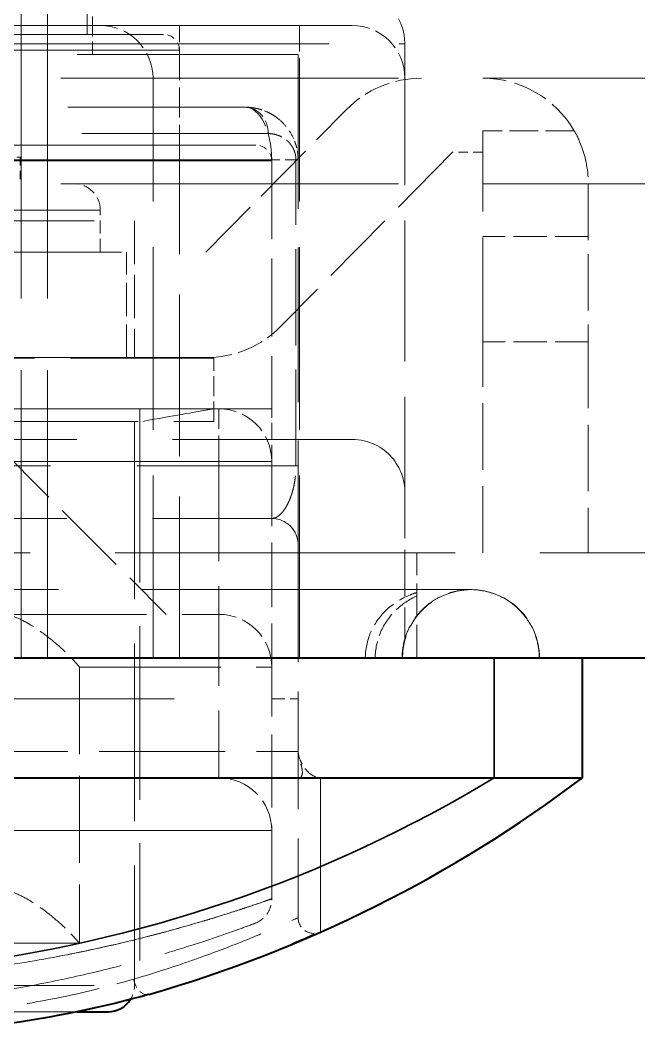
# Model space of a CAD drawing. Header units: millimetres. Extents: x 0 to 2523, y 0 to 1782.
# Drawn here: x 874.51 to 886.23, y 1365.95 to 1385.13 of the extents above; entities that cross this region are included whole.
import ezdxf

# ---------------------------------------------------------------- set-up
doc = ezdxf.new("R2010")
doc.units = ezdxf.units.MM
doc.header["$LTSCALE"] = 3
doc.linetypes.add('DASHED', pattern=[0.2067, 0.1654, -0.0413])
for name, color, linetype, lineweight in [('가려진 것(ISO)', 2, 'DASHED', 18), ('가려진 좁은 것(ISO)', 2, 'DASHED', 18), ('가시적인 것(ISO)', 3, 'Continuous', 40), ('가시적인 좁은 것(ISO)', 3, 'Continuous', 35)]:
    doc.layers.add(name, color=color, linetype=linetype, lineweight=lineweight)

msp = doc.modelspace()

# ---------------------------------------------------------------- linework, layer by layer
at = {"layer": '가려진 것(ISO)', "ltscale": 1.745872}
msp.add_line((875.7766, 1387.6139), (875.7766, 1384.8639), dxfattribs=at)
at = {"layer": '가려진 것(ISO)', "ltscale": 11.006289}
msp.add_line((875.0266, 1373.033), (875.0266, 1386.683), dxfattribs=at)
at = {"layer": '가려진 것(ISO)', "ltscale": 0.761779}
for p, q in [((875.8766, 1385.683), (875.8766, 1384.483)), ((878.1766, 1377.5254), (878.1766, 1378.7254))]:
    msp.add_line(p, q, dxfattribs=at)
at = {"layer": '가려진 것(ISO)', "ltscale": 13.645111}
msp.add_line((880.7999, 1385.033), (859.2533, 1385.033), dxfattribs=at)
at = {"layer": '가려진 것(ISO)', "ltscale": 12.159042}
msp.add_line((877.2266, 1384.8639), (862.8266, 1384.8639), dxfattribs=at)
at = {"layer": '가려진 것(ISO)', "ltscale": 5.39654}
msp.add_line((881.7999, 1384.683), (881.7999, 1376.183), dxfattribs=at)
at = {"layer": '가려진 것(ISO)', "ltscale": 12.349028}
msp.add_line((860.2766, 1384.483), (879.7766, 1384.483), dxfattribs=at)
at = {"layer": '가려진 것(ISO)', "ltscale": 1.142718}
msp.add_line((877.5266, 1384.5639), (877.5266, 1382.7639), dxfattribs=at)
at = {"layer": '가려진 것(ISO)', "ltscale": 5.904459}
msp.add_line((879.7766, 1384.483), (879.7766, 1375.183), dxfattribs=at)
at = {"layer": '가려진 것(ISO)', "ltscale": 12.901145}
for p, q in [((835.2766, 1384.033), (1091.2766, 1384.033)), ((835.2766, 1382.033), (1091.2766, 1382.033)), ((862.0266, 1380.733), (878.0266, 1380.733)), ((878.0266, 1378.733), (862.0266, 1378.733))]:
    msp.add_line(p, q, dxfattribs=at)
at = {"layer": '가려진 것(ISO)', "ltscale": 6.983788}
msp.add_line((877.0266, 1373.033), (877.0266, 1384.033), dxfattribs=at)
at = {"layer": '가려진 것(ISO)', "ltscale": 11.397629}
msp.add_line((861.2766, 1383.483), (878.7766, 1383.483), dxfattribs=at)
at = {"layer": '가려진 것(ISO)', "ltscale": 0.001875}
msp.add_line((878.7766, 1383.483), (878.7789, 1383.483), dxfattribs=at)
at = {"layer": '가려진 것(ISO)', "ltscale": 2.408897}
msp.add_line((878.0266, 1380.733), (880.689, 1383.4364), dxfattribs=at)
at = {"layer": '가려진 것(ISO)', "ltscale": 3.989087}
msp.add_line((883.2766, 1379.033), (883.2766, 1383.033), dxfattribs=at)
at = {"layer": '가려진 것(ISO)', "ltscale": 1.099577}
msp.add_line((885.0086, 1383.033), (883.2766, 1383.033), dxfattribs=at)
at = {"layer": '가려진 것(ISO)', "ltscale": 15.114366}
msp.add_line((878.9766, 1382.7639), (861.0766, 1382.7639), dxfattribs=at)
at = {"layer": '가려진 것(ISO)', "ltscale": 0.166116}
msp.add_line((874.5103, 1382.533), (874.4433, 1382.533), dxfattribs=at)
at = {"layer": '가려진 것(ISO)', "ltscale": 0.317349}
msp.add_line((874.5103, 1382.533), (874.5103, 1382.033), dxfattribs=at)
at = {"layer": '가려진 것(ISO)', "ltscale": 2.940551}
msp.add_line((882.7015, 1382.6297), (879.4515, 1379.3297), dxfattribs=at)
at = {"layer": '가려진 것(ISO)', "ltscale": 0.364987}
msp.add_line((883.2766, 1382.6297), (882.7015, 1382.6297), dxfattribs=at)
at = {"layer": '가려진 것(ISO)', "ltscale": 2.983925}
msp.add_line((879.2766, 1382.4639), (879.2766, 1377.7639), dxfattribs=at)
at = {"layer": '가려진 것(ISO)', "ltscale": 2.153635}
msp.add_line((885.2766, 1382.033), (885.2766, 1379.033), dxfattribs=at)
at = {"layer": '가려진 것(ISO)', "ltscale": 0.507819}
msp.add_line((876.0266, 1380.733), (876.0266, 1381.533), dxfattribs=at)
at = {"layer": '가려진 것(ISO)', "ltscale": 11.230227}
msp.add_line((863.3766, 1381.3254), (876.6766, 1381.3254), dxfattribs=at)
at = {"layer": '가려진 것(ISO)', "ltscale": 1.650637}
msp.add_line((876.6766, 1381.3254), (876.6766, 1378.7254), dxfattribs=at)
at = {"layer": '가려진 것(ISO)', "ltscale": 1.269698}
for p, q in [((885.2766, 1381.033), (883.2766, 1381.033)), ((876.5266, 1378.733), (876.5266, 1380.733)), ((882.0266, 1373.033), (882.0266, 1375.033))]:
    msp.add_line(p, q, dxfattribs=at)
at = {"layer": '가려진 것(ISO)', "ltscale": 2.539495}
for p, q in [((883.2766, 1375.033), (883.2766, 1379.033)), ((885.2766, 1379.033), (885.2766, 1375.033))]:
    msp.add_line(p, q, dxfattribs=at)
at = {"layer": '가려진 것(ISO)', "ltscale": 5.473363}
for p, q in [((878.1766, 1378.7254), (874.0266, 1378.7254)), ((874.0266, 1377.5254), (878.1766, 1377.5254))]:
    msp.add_line(p, q, dxfattribs=at)
at = {"layer": '가려진 것(ISO)', "ltscale": 11.715744}
msp.add_line((879.2766, 1377.7639), (860.7766, 1377.7639), dxfattribs=at)
at = {"layer": '가려진 것(ISO)', "ltscale": 6.645207}
msp.add_line((876.7766, 1377.7639), (876.7766, 1367.2972), dxfattribs=at)
at = {"layer": '가려진 것(ISO)', "ltscale": 6.793318}
msp.add_line((876.6766, 1377.5254), (876.6766, 1366.8254), dxfattribs=at)
at = {"layer": '가려진 것(ISO)', "ltscale": 14.627704}
msp.add_line((859.2533, 1377.183), (880.7999, 1377.183), dxfattribs=at)
at = {"layer": '가려진 것(ISO)', "ltscale": 2.918018}
msp.add_line((874.0266, 1377.1139), (877.2766, 1373.8639), dxfattribs=at)
at = {"layer": '가려진 것(ISO)', "ltscale": 2.476006}
msp.add_line((879.2766, 1376.7639), (879.2766, 1372.8639), dxfattribs=at)
at = {"layer": '가려진 것(ISO)', "ltscale": 1.765907}
msp.add_line((881.7999, 1376.183), (881.7999, 1373.4015), dxfattribs=at)
at = {"layer": '가려진 것(ISO)', "ltscale": 13.093872}
msp.add_line((860.7766, 1375.683), (879.2766, 1375.683), dxfattribs=at)
at = {"layer": '가려진 것(ISO)', "ltscale": 4.48956}
msp.add_line((879.7766, 1375.183), (879.7766, 1368.1116), dxfattribs=at)
at = {"layer": '가려진 것(ISO)', "ltscale": 12.986021}
msp.add_line((1116.2766, 1375.033), (810.2766, 1375.033), dxfattribs=at)
at = {"layer": '가려진 것(ISO)', "ltscale": 12.600935}
msp.add_line((883.0466, 1374.333), (857.0066, 1374.333), dxfattribs=at)
at = {"layer": '가려진 것(ISO)', "ltscale": 0.295767}
msp.add_line((883.0549, 1374.333), (883.0466, 1374.333), dxfattribs=at)
at = {"layer": '가려진 것(ISO)', "ltscale": 5.452487}
msp.add_line((874.1959, 1373.8639), (878.2766, 1373.8639), dxfattribs=at)
at = {"layer": '가려진 것(ISO)', "ltscale": 2.78993}
msp.add_line((879.2766, 1368.4695), (879.2766, 1372.8639), dxfattribs=at)
at = {"layer": '가려진 것(ISO)', "ltscale": 11.188352}
msp.add_line((864.4689, 1366.3254), (875.5832, 1366.3254), dxfattribs=at)
at = {"layer": '가려진 것(ISO)', "ltscale": 0.997197}
for centre in [(880.7999, 1384.683), (876.0266, 1384.033), (880.7999, 1384.033), (878.2766, 1376.7639), (878.2766, 1372.8639)]:
    msp.add_arc(centre, 1, 0, 90, dxfattribs=at)
at = {"layer": '가려진 것(ISO)', "ltscale": 0.299089}
for centre in [(877.2266, 1384.5639), (878.9766, 1382.4639)]:
    msp.add_arc(centre, 0.3, 0, 90, dxfattribs=at)
at = {"layer": '가려진 것(ISO)', "ltscale": 1.006889}
msp.add_arc((882.114, 1382.033), 2, 90.00004, 135.43736, dxfattribs=at)
at = {"layer": '가려진 것(ISO)', "ltscale": 1.329628}
msp.add_arc((883.2766, 1382.033), 2, 30, 89.99996, dxfattribs=at)
at = {"layer": '가려진 것(ISO)', "ltscale": 0.498548}
msp.add_arc((875.5266, 1381.533), 0.5, 0, 90, dxfattribs=at)
at = {"layer": '가려진 것(ISO)', "ltscale": 1.00689}
msp.add_arc((878.0266, 1380.733), 2, 270, 315.43736, dxfattribs=at)
at = {"layer": '가려진 것(ISO)', "ltscale": 1.296386}
for start, end in [(90, 180), (0, 90)]:
    msp.add_arc((883.0549, 1373.033), 1.3, start, end, dxfattribs=at)
at = {"layer": '가려진 것(ISO)', "ltscale": 1.21262}
msp.add_arc((878.2766, 1369.7639), 1, 0, 90, dxfattribs=at)
at = {"layer": '가려진 것(ISO)', "ltscale": 0.378595}
msp.add_arc((880.0766, 1368.1116), 0.3, 180, 293.91653, dxfattribs=at)
at = {"layer": '가려진 것(ISO)', "ltscale": 0.176454}
msp.add_arc((876.1766, 1366.8254), 0.5, 328.13407, 0, dxfattribs=at)
at = {"layer": '가려진 것(ISO)', "ltscale": 0.163274}
msp.add_ellipse((880.0923, 1370.7639), major_axis=(0.3158, 0), ratio=0.00001, start_param=3.1416056, end_param=3.5468886, dxfattribs=at)
at = {"layer": '가려진 것(ISO)', "ltscale": 0.606404}
msp.add_open_spline([(879.4356, 1383.2352), (879.4233, 1383.2459), (879.4106, 1383.2565), (879.3975, 1383.2669), (879.3688, 1383.2896), (879.3381, 1383.3114), (879.305, 1383.332), (879.2719, 1383.3526), (879.2364, 1383.372), (879.1983, 1383.3898), (879.1602, 1383.4075), (879.1194, 1383.4235), (879.0758, 1383.4372), (879.0321, 1383.4509), (878.9856, 1383.4623), (878.9357, 1383.4703), (878.8859, 1383.4783), (878.8327, 1383.483), (878.7766, 1383.483)], degree=3, knots=[0.63610826, 0.63610826, 0.63610826, 0.63610826, 0.66666667, 0.66666667, 0.66666667, 0.73333333, 0.73333333, 0.73333333, 0.8, 0.8, 0.8, 0.86666667, 0.86666667, 0.86666667, 0.93333333, 0.93333333, 0.93333333, 1, 1, 1, 1], dxfattribs=at)
at = {"layer": '가려진 것(ISO)', "ltscale": 0.416744}
msp.add_open_spline([(878.8409, 1383.481), (878.9842, 1383.4717), (879.1245, 1383.4317), (879.2694, 1383.3534), (879.2866, 1383.3434), (879.3035, 1383.333)], degree=3, knots=[0, 0, 0, 0, 0.057559558, 0.057559558, 0.065405946, 0.065405946, 0.065405946, 0.065405946], dxfattribs=at)
at = {"layer": '가려진 것(ISO)', "ltscale": 0.332304}
msp.add_open_spline([(879.4356, 1383.2352), (879.4861, 1383.1909), (879.5335, 1383.1405), (879.6212, 1383.0236), (879.6614, 1382.956), (879.6937, 1382.8816)], degree=3, knots=[0, 0, 0, 0, 0.025535917, 0.025535917, 0.052246038, 0.052246038, 0.052246038, 0.052246038], dxfattribs=at)
at = {"layer": '가려진 것(ISO)', "ltscale": 1.844594}
msp.add_open_spline([(885.0086, 1383.033), (885.0335, 1382.9955), (885.0708, 1382.9392), (885.2092, 1382.5797), (885.2763, 1382.3296), (885.2766, 1382.033)], degree=3, knots=[-0.61266995, -0.61266995, -0.61266995, -0.61266995, -0.46636399, -0.46636399, -0.33262756, -0.33262756, -0.33262756, -0.33262756], dxfattribs=at)
at = {"layer": '가려진 것(ISO)', "ltscale": 0.2691}
msp.add_open_spline([(879.7766, 1382.483), (879.7766, 1382.5119), (879.7753, 1382.5403), (879.773, 1382.5679), (879.7706, 1382.5954), (879.7672, 1382.6222), (879.7628, 1382.6487), (879.7583, 1382.6751), (879.7528, 1382.7013), (879.7463, 1382.727), (879.7399, 1382.7528), (879.7324, 1382.7781), (879.7238, 1382.8036), (879.7151, 1382.8292), (879.7052, 1382.855), (879.6938, 1382.8813), (879.6938, 1382.8814), (879.6937, 1382.8815), (879.6937, 1382.8816)], degree=3, knots=[0, 0, 0, 0, 0.06666667, 0.06666667, 0.06666667, 0.13333333, 0.13333333, 0.13333333, 0.2, 0.2, 0.2, 0.26666667, 0.26666667, 0.26666667, 0.33333333, 0.33333333, 0.33333333, 0.33358734, 0.33358734, 0.33358734, 0.33358734], dxfattribs=at)
at = {"layer": '가려진 것(ISO)', "ltscale": 0.11017}
msp.add_open_spline([(879.7617, 1382.6547), (879.7714, 1382.5989), (879.7766, 1382.5408), (879.7766, 1382.483)], degree=3, dxfattribs=at)
at = {"layer": '가려진 것(ISO)', "ltscale": 3.177325}
msp.add_open_spline([(881.7999, 1376.183), (881.7999, 1376.4045), (881.7219, 1376.6484), (881.3813, 1377.0366), (881.1191, 1377.183), (880.7999, 1377.183)], degree=3, knots=[-1.43309057, -1.43309057, -1.43309057, -1.43309057, -1.19562768, -1.19562768, -0.95816479, -0.95816479, -0.95816479, -0.95816479], dxfattribs=at)
at = {"layer": '가려진 것(ISO)', "ltscale": 2.020038}
msp.add_open_spline([(879.2766, 1375.683), (879.4349, 1375.683), (879.5667, 1375.6103), (879.7376, 1375.4159), (879.7766, 1375.2937), (879.7766, 1375.183)], degree=3, knots=[0.59163886, 0.59163886, 0.59163886, 0.59163886, 0.74189874, 0.74189874, 0.89215861, 0.89215861, 0.89215861, 0.89215861], dxfattribs=at)
at = {"layer": '가려진 것(ISO)', "ltscale": 1.296841}
msp.add_open_spline([(881.7466, 1373.033), (881.7466, 1373.1697), (881.7683, 1373.306), (881.8105, 1373.4355), (881.8526, 1373.565), (881.9153, 1373.6877), (881.995, 1373.7974), (882.0747, 1373.907), (882.1713, 1374.0038), (882.281, 1374.0837), (882.3906, 1374.1636), (882.5133, 1374.2265), (882.643, 1374.2688), (882.7728, 1374.3112), (882.9095, 1374.333), (883.0466, 1374.333)], degree=3, knots=[0, 0, 0, 0, 0.2, 0.2, 0.2, 0.4, 0.4, 0.4, 0.6, 0.6, 0.6, 0.8, 0.8, 0.8, 1, 1, 1, 1], dxfattribs=at)
at = {"layer": '가려진 것(ISO)', "ltscale": 1.296803}
msp.add_open_spline([(883.0466, 1374.333), (883.1837, 1374.333), (883.3204, 1374.3112), (883.4501, 1374.2688), (883.5798, 1374.2265), (883.7025, 1374.1636), (883.8122, 1374.0837), (883.9218, 1374.0038), (884.0184, 1373.907), (884.0981, 1373.7974), (884.1778, 1373.6877), (884.2405, 1373.5651), (884.2827, 1373.4356), (884.3249, 1373.3061), (884.3466, 1373.1697), (884.3466, 1373.033)], degree=3, knots=[0, 0, 0, 0, 0.2, 0.2, 0.2, 0.4, 0.4, 0.4, 0.6, 0.6, 0.6, 0.8, 0.8, 0.8, 1, 1, 1, 1], dxfattribs=at)
at = {"layer": '가려진 것(ISO)', "ltscale": 1.243258}
for points in [[(874.1959, 1373.8639), (874.2006, 1373.8639), (874.2053, 1373.8638), (874.265, 1373.8612), (874.3295, 1373.8455), (874.4845, 1373.7878), (874.5751, 1373.7425), (874.7895, 1373.6169), (874.9139, 1373.5304), (875.1422, 1373.3521), (875.2481, 1373.2604), (875.4489, 1373.0691), (875.5442, 1372.9686), (875.6301, 1372.8669), (875.6314, 1372.8654), (875.6326, 1372.8639)], [(874.1959, 1368.6254), (874.2006, 1368.6254), (874.2053, 1368.6252), (874.265, 1368.6227), (874.3295, 1368.607), (874.4845, 1368.5492), (874.5751, 1368.5039), (874.7895, 1368.3784), (874.9139, 1368.2918), (875.1422, 1368.1136), (875.2481, 1368.0219), (875.4489, 1367.8306), (875.5442, 1367.73), (875.6301, 1367.6283), (875.6314, 1367.6268), (875.6326, 1367.6254)]]:
    msp.add_open_spline(points, degree=3, knots=[0.20963423, 0.20963423, 0.20963423, 0.20963423, 0.21275224, 0.21275224, 0.24791191, 0.24791191, 0.28933525, 0.28933525, 0.34455235, 0.34455235, 0.39579616, 0.39579616, 0.44931352, 0.44931352, 0.45010441, 0.45010441, 0.45010441, 0.45010441], dxfattribs=at)
at = {"layer": '가려진 것(ISO)', "ltscale": 0.58425}
msp.add_open_spline([(879.8022, 1370.7639), (879.819, 1370.7639), (879.8396, 1370.7789), (879.8629, 1370.8518), (879.8559, 1370.9068), (879.8361, 1371.0001), (879.8209, 1371.0518), (879.8006, 1371.1303), (879.794, 1371.1573), (879.7836, 1371.2105), (879.7795, 1371.237), (879.7776, 1371.2639)], degree=3, knots=[0.000001, 0.000001, 0.000001, 0.000001, 0.02448974, 0.02448974, 0.0544278, 0.0544278, 0.08463518, 0.08463518, 0.09880659, 0.09880659, 0.11135374, 0.11135374, 0.11135374, 0.11135374], dxfattribs=at)
at = {"layer": '가려진 것(ISO)', "ltscale": 0.513669}
msp.add_open_spline([(879.7776, 1371.2639), (879.7812, 1371.2127), (879.7937, 1371.1584), (879.8253, 1371.0771), (879.8377, 1371.0507), (879.873, 1370.9869), (879.8979, 1370.951), (879.9658, 1370.8712), (880.0127, 1370.8311), (880.1092, 1370.7773), (880.1557, 1370.7639), (880.1982, 1370.7639)], degree=3, knots=[0.000001834, 0.000001834, 0.000001834, 0.000001834, 0.015415401, 0.015415401, 0.02328266, 0.02328266, 0.035523841, 0.035523841, 0.053895909, 0.053895909, 0.071218311, 0.071218311, 0.071218311, 0.071218311], dxfattribs=at)
at = {"layer": '가려진 것(ISO)', "ltscale": 0.383739}
msp.add_open_spline([(878.9533, 1368.0019), (879.0163, 1368.0257), (879.0732, 1368.0616), (879.1216, 1368.1078), (879.17, 1368.1539), (879.2096, 1368.2107), (879.2361, 1368.2727), (879.2627, 1368.3347), (879.2765, 1368.4019), (879.2765, 1368.4695)], degree=3, knots=[0.00000003, 0.00000003, 0.00000003, 0.00000003, 0.33333333, 0.33333333, 0.33333333, 0.66666667, 0.66666667, 0.66666667, 1, 1, 1, 1], dxfattribs=at)
at = {"layer": '가려진 것(ISO)', "ltscale": 6.925572}
msp.add_open_spline([(873.0495, 1366.5666), (873.4802, 1366.6181), (873.8957, 1366.6789), (874.2956, 1366.7469), (874.6956, 1366.8149), (875.0799, 1366.8901), (875.4427, 1366.9691), (875.8055, 1367.048), (876.1469, 1367.1306), (876.4627, 1367.2131), (876.7784, 1367.2955), (877.0686, 1367.3778), (877.3299, 1367.456), (877.5913, 1367.5342), (877.8238, 1367.6083), (878.0261, 1367.6752), (878.2283, 1367.7421), (878.4002, 1367.8018), (878.538, 1367.8506), (878.6758, 1367.8995), (878.7795, 1367.9375), (878.8479, 1367.9627), (878.9164, 1367.988), (878.9495, 1368.0005), (878.9533, 1368.0019)], degree=3, knots=[0, 0, 0, 0, 0.125, 0.125, 0.125, 0.25, 0.25, 0.25, 0.375, 0.375, 0.375, 0.5, 0.5, 0.5, 0.625, 0.625, 0.625, 0.75, 0.75, 0.75, 0.875, 0.875, 0.875, 1, 1, 1, 1], dxfattribs=at)
at = {"layer": '가려진 것(ISO)', "ltscale": 0.01334}
msp.add_open_spline([(880.1802, 1367.83), (880.1832, 1367.8312), (880.1862, 1367.8323), (880.1908, 1367.8342), (880.1923, 1367.8348), (880.1946, 1367.8358), (880.1954, 1367.8361), (880.1964, 1367.8365), (880.1966, 1367.8366), (880.197, 1367.8368), (880.1971, 1367.8369), (880.1975, 1367.837), (880.1977, 1367.8371), (880.198, 1367.8373), (880.1981, 1367.8373), (880.1982, 1367.8373)], degree=3, knots=[0, 0, 0, 0, 0.0009744951, 0.0009744951, 0.0014672886, 0.0014672886, 0.0017285839, 0.0017285839, 0.0018084557, 0.0018084557, 0.0018762776, 0.0018762776, 0.0019903639, 0.0019903639, 0.0021149523, 0.0021149523, 0.0021149523, 0.0021149523], dxfattribs=at)
at = {"layer": '가려진 것(ISO)', "ltscale": 1.095966}
msp.add_open_spline([(878.1634, 1367.0391), (877.8231, 1366.9224), (877.4444, 1366.8009), (877.0345, 1366.6816)], degree=3, dxfattribs=at)
at = {"layer": '가려진 좁은 것(ISO)', "ltscale": 11.006289}
msp.add_line((874.5266, 1373.033), (874.5266, 1386.683), dxfattribs=at)
at = {"layer": '가려진 좁은 것(ISO)', "ltscale": 0.641886}
msp.add_line((877.5266, 1385.033), (877.5266, 1384.5639), dxfattribs=at)
at = {"layer": '가려진 좁은 것(ISO)', "ltscale": 0.997197}
for p, q in [((879.7999, 1385.033), (879.7999, 1384.033)), ((878.2766, 1376.7639), (878.2766, 1377.7639))]:
    msp.add_line(p, q, dxfattribs=at)
at = {"layer": '가려진 좁은 것(ISO)', "ltscale": 6.557129}
msp.add_line((865.0266, 1384.683), (875.0266, 1384.683), dxfattribs=at)
at = {"layer": '가려진 좁은 것(ISO)', "ltscale": 10.747838}
msp.add_line((875.0266, 1384.683), (881.7999, 1384.683), dxfattribs=at)
at = {"layer": '가려진 좁은 것(ISO)', "ltscale": 12.665669}
msp.add_line((877.5266, 1384.5639), (862.5266, 1384.5639), dxfattribs=at)
at = {"layer": '가려진 좁은 것(ISO)', "ltscale": 6.983788}
msp.add_line((879.7999, 1373.033), (879.7999, 1384.033), dxfattribs=at)
at = {"layer": '가려진 좁은 것(ISO)', "ltscale": 11.963363}
msp.add_line((860.8423, 1382.983), (879.2109, 1382.983), dxfattribs=at)
at = {"layer": '가려진 좁은 것(ISO)', "ltscale": 6.178022}
msp.add_line((877.5266, 1373.033), (877.5266, 1382.7639), dxfattribs=at)
at = {"layer": '가려진 좁은 것(ISO)', "ltscale": 14.916949}
for p, q in [((879.2766, 1382.483), (860.7766, 1382.483)), ((860.7766, 1372.2639), (879.2766, 1372.2639))]:
    msp.add_line(p, q, dxfattribs=at)
at = {"layer": '가려진 좁은 것(ISO)', "ltscale": 11.715744}
for p, q in [((879.2766, 1382.4639), (860.7766, 1382.4639)), ((879.2766, 1376.7639), (860.7766, 1376.7639)), ((879.2766, 1369.7639), (860.7766, 1369.7639))]:
    msp.add_line(p, q, dxfattribs=at)
at = {"layer": '가려진 좁은 것(ISO)', "ltscale": 0.012046}
msp.add_line((879.2766, 1382.4639), (879.2766, 1382.483), dxfattribs=at)
at = {"layer": '가려진 좁은 것(ISO)', "ltscale": 3.682313}
msp.add_line((879.7357, 1376.683), (879.7357, 1382.483), dxfattribs=at)
at = {"layer": '가려진 좁은 것(ISO)', "ltscale": 15.198803}
msp.add_line((876.0266, 1381.533), (864.0266, 1381.533), dxfattribs=at)
at = {"layer": '가려진 좁은 것(ISO)', "ltscale": 1.269698}
msp.add_line((885.2766, 1379.033), (883.2766, 1379.033), dxfattribs=at)
at = {"layer": '가려진 좁은 것(ISO)', "ltscale": 0.634799}
msp.add_line((879.2766, 1376.7639), (879.2766, 1377.7639), dxfattribs=at)
at = {"layer": '가려진 좁은 것(ISO)', "ltscale": 3.809293}
msp.add_line((878.2766, 1376.7639), (878.2766, 1370.7639), dxfattribs=at)
at = {"layer": '가려진 좁은 것(ISO)', "ltscale": 13.227976}
msp.add_line((860.3174, 1376.683), (879.7357, 1376.683), dxfattribs=at)
at = {"layer": '가려진 좁은 것(ISO)', "ltscale": 0.129137}
msp.add_line((879.7766, 1376.683), (879.7357, 1376.683), dxfattribs=at)
at = {"layer": '가려진 좁은 것(ISO)', "ltscale": 5.401114}
msp.add_line((875.6326, 1372.8639), (879.2766, 1372.8639), dxfattribs=at)
at = {"layer": '가려진 좁은 것(ISO)', "ltscale": 3.325855}
msp.add_line((875.6326, 1372.8639), (875.6326, 1367.6254), dxfattribs=at)
at = {"layer": '가려진 좁은 것(ISO)', "ltscale": 0.498548}
msp.add_line((879.2766, 1372.2639), (879.7766, 1372.2639), dxfattribs=at)
at = {"layer": '가려진 좁은 것(ISO)', "ltscale": 7.355735}
msp.add_line((880.1982, 1367.8373), (880.1982, 1370.7639), dxfattribs=at)
at = {"layer": '가려진 좁은 것(ISO)', "ltscale": 7.647462}
msp.add_line((864.4205, 1367.6254), (875.6326, 1367.6254), dxfattribs=at)
at = {"layer": '가려진 좁은 것(ISO)', "ltscale": 11.230227}
msp.add_line((863.3766, 1366.8254), (876.6766, 1366.8254), dxfattribs=at)
at = {"layer": '가려진 좁은 것(ISO)', "ltscale": 0.498548}
for centre, major_axis, ratio, start_param, end_param in [((878.7766, 1382.983), (0, 0.5), 0.8686325, 4.712389, 6.2831853), ((879.2766, 1382.483), (0.5, 0), 0.0000128, 0, 1.5707962)]:
    msp.add_ellipse(centre, major_axis=major_axis, ratio=ratio, start_param=start_param, end_param=end_param, dxfattribs=at)
at = {"layer": '가려진 좁은 것(ISO)', "ltscale": 1.056869}
msp.add_ellipse((878.7765, 1382.4829), major_axis=(0, 1.0001), ratio=0.5000004, start_param=4.712513, end_param=6.2831912, dxfattribs=at)
at = {"layer": '가려진 좁은 것(ISO)', "ltscale": 0.129137}
msp.add_ellipse((879.2766, 1382.483), major_axis=(0.5, 0), ratio=0.00001, start_param=6.2831535, end_param=6.6902671, dxfattribs=at)
at = {"layer": '가려진 좁은 것(ISO)', "ltscale": 0.335054}
msp.add_ellipse((876.865, 1366.9449), major_axis=(0.0828, -0.2884), ratio=0.6658707, start_param=4.5235686, end_param=6.2831853, dxfattribs=at)
at = {"layer": '가려진 좁은 것(ISO)', "ltscale": 0.865119}
msp.add_open_spline([(879.7357, 1382.483), (879.7357, 1382.4975), (879.735, 1382.5117), (879.7338, 1382.5255), (879.7326, 1382.5392), (879.7308, 1382.5526), (879.7285, 1382.5659), (879.7261, 1382.5791), (879.7232, 1382.5922), (879.7198, 1382.605), (879.7164, 1382.6179), (879.7125, 1382.6306), (879.708, 1382.6433), (879.7035, 1382.6561), (879.6983, 1382.669), (879.6923, 1382.6822), (879.6863, 1382.6953), (879.6795, 1382.7087), (879.6718, 1382.7222), (879.6641, 1382.7356), (879.6555, 1382.7492), (879.646, 1382.7626), (879.6366, 1382.776), (879.6262, 1382.7892), (879.615, 1382.8021), (879.6038, 1382.8149), (879.5917, 1382.8275), (879.5787, 1382.8397), (879.5657, 1382.8518), (879.5518, 1382.8636), (879.5367, 1382.875), (879.5217, 1382.8863), (879.5056, 1382.8972), (879.4882, 1382.9075), (879.4708, 1382.9178), (879.4522, 1382.9275), (879.4322, 1382.9364), (879.4122, 1382.9453), (879.3908, 1382.9533), (879.3679, 1382.9601), (879.345, 1382.967), (879.3206, 1382.9726), (879.2944, 1382.9767), (879.2683, 1382.9807), (879.2405, 1382.983), (879.2109, 1382.983)], degree=3, knots=[0, 0, 0, 0, 0.0666667, 0.0666667, 0.0666667, 0.1333333, 0.1333333, 0.1333333, 0.2, 0.2, 0.2, 0.2666667, 0.2666667, 0.2666667, 0.3333333, 0.3333333, 0.3333333, 0.4, 0.4, 0.4, 0.4666667, 0.4666667, 0.4666667, 0.5333333, 0.5333333, 0.5333333, 0.6, 0.6, 0.6, 0.6666667, 0.6666667, 0.6666667, 0.7333333, 0.7333333, 0.7333333, 0.8, 0.8, 0.8, 0.8666667, 0.8666667, 0.8666667, 0.9333333, 0.9333333, 0.9333333, 1, 1, 1, 1], dxfattribs=at)
at = {"layer": '가려진 좁은 것(ISO)', "ltscale": 2.994815}
msp.add_open_spline([(876.8365, 1377.5254), (877.4209, 1377.6316), (877.8274, 1377.7022), (878.1256, 1377.7551), (878.1746, 1377.7639), (878.1765, 1377.7639)], degree=3, knots=[0, 0, 0, 0, 0.32069932, 0.32069932, 0.47314519, 0.47314519, 0.47314519, 0.47314519], dxfattribs=at)
at = {"layer": '가려진 좁은 것(ISO)', "ltscale": 1.983279}
msp.add_open_spline([(879.2766, 1375.683), (879.296, 1375.683), (879.3145, 1375.6865), (879.3322, 1375.6924), (879.3499, 1375.6983), (879.3667, 1375.7066), (879.3829, 1375.7167), (879.399, 1375.7267), (879.4145, 1375.7385), (879.4292, 1375.7516), (879.4439, 1375.7647), (879.4579, 1375.779), (879.4712, 1375.7941), (879.4844, 1375.8092), (879.4968, 1375.8249), (879.5084, 1375.8411), (879.52, 1375.8572), (879.5309, 1375.8737), (879.5411, 1375.8903), (879.5513, 1375.907), (879.5608, 1375.9237), (879.5697, 1375.9406), (879.5787, 1375.9574), (879.587, 1375.9743), (879.5949, 1375.9911), (879.6027, 1376.0079), (879.61, 1376.0247), (879.6169, 1376.0413), (879.6238, 1376.058), (879.6302, 1376.0747), (879.6363, 1376.0912), (879.6423, 1376.1077), (879.648, 1376.1242), (879.6533, 1376.1406), (879.6586, 1376.157), (879.6636, 1376.1733), (879.6683, 1376.1895), (879.673, 1376.2057), (879.6773, 1376.2218), (879.6814, 1376.2378), (879.6854, 1376.2537), (879.6892, 1376.2695), (879.6927, 1376.2851), (879.6961, 1376.3006), (879.6993, 1376.3159), (879.7023, 1376.3311), (879.7052, 1376.3463), (879.708, 1376.3614), (879.7106, 1376.3769), (879.7132, 1376.3925), (879.7156, 1376.4086), (879.718, 1376.4254), (879.7203, 1376.4421), (879.7225, 1376.4595), (879.7245, 1376.4778), (879.7265, 1376.4961), (879.7284, 1376.5154), (879.73, 1376.536), (879.7316, 1376.5567), (879.733, 1376.5788), (879.734, 1376.6033), (879.735, 1376.6277), (879.7357, 1376.6544), (879.7357, 1376.683)], degree=3, knots=[0, 0, 0, 0, 0.047619, 0.047619, 0.047619, 0.0952381, 0.0952381, 0.0952381, 0.1428571, 0.1428571, 0.1428571, 0.1904762, 0.1904762, 0.1904762, 0.2380952, 0.2380952, 0.2380952, 0.2857143, 0.2857143, 0.2857143, 0.3333333, 0.3333333, 0.3333333, 0.3809524, 0.3809524, 0.3809524, 0.4285714, 0.4285714, 0.4285714, 0.4761905, 0.4761905, 0.4761905, 0.5238095, 0.5238095, 0.5238095, 0.5714286, 0.5714286, 0.5714286, 0.6190476, 0.6190476, 0.6190476, 0.6666667, 0.6666667, 0.6666667, 0.7142857, 0.7142857, 0.7142857, 0.7619048, 0.7619048, 0.7619048, 0.8095238, 0.8095238, 0.8095238, 0.8571429, 0.8571429, 0.8571429, 0.9047619, 0.9047619, 0.9047619, 0.952381, 0.952381, 0.952381, 1, 1, 1, 1], dxfattribs=at)
at = {"layer": '가려진 좁은 것(ISO)', "ltscale": 1.076924}
msp.add_open_spline([(881.0495, 1373.033), (881.0495, 1373.1905), (881.0881, 1373.3755), (881.2144, 1373.6695), (881.3262, 1373.8294), (881.5643, 1374.0589), (881.7342, 1374.1677), (881.9331, 1374.2475), (881.979, 1374.2634), (882.0266, 1374.2771)], degree=3, knots=[0.39500401, 0.39500401, 0.39500401, 0.39500401, 0.44224494, 0.44224494, 0.49101213, 0.49101213, 0.54144917, 0.54144917, 0.55531581, 0.55531581, 0.55531581, 0.55531581], dxfattribs=at)
at = {"layer": '가려진 좁은 것(ISO)', "ltscale": 0.952656}
msp.add_open_spline([(882.0266, 1374.2131), (881.8872, 1374.1513), (881.7429, 1374.0542), (881.5179, 1373.839), (881.405, 1373.678), (881.2769, 1373.3807), (881.2377, 1373.1929), (881.2377, 1373.033)], degree=3, knots=[0.25126608, 0.25126608, 0.25126608, 0.25126608, 0.29551489, 0.29551489, 0.34467575, 0.34467575, 0.39263826, 0.39263826, 0.39263826, 0.39263826], dxfattribs=at)
at = {"layer": '가려진 좁은 것(ISO)', "ltscale": 4.808488}
msp.add_open_spline([(873.0266, 1371.2639), (873.2326, 1371.2639), (873.4378, 1371.2639), (873.642, 1371.2639), (874.2607, 1371.2639), (874.8705, 1371.2639), (875.4654, 1371.2639), (876.0487, 1371.2639), (876.6177, 1371.2639), (877.1686, 1371.2639), (877.256, 1371.2639), (877.343, 1371.2639), (877.4295, 1371.2639), (877.8714, 1371.2639), (878.3008, 1371.2639), (878.7157, 1371.2639), (878.9708, 1371.2639), (879.2204, 1371.2639), (879.464, 1371.2639), (879.5697, 1371.2639), (879.6742, 1371.2639), (879.7776, 1371.2639)], degree=3, knots=[0.00000121, 0.00000121, 0.00000121, 0.00000121, 0.08329846, 0.08329846, 0.08329846, 0.33567302, 0.33567302, 0.33567302, 0.58314297, 0.58314297, 0.58314297, 0.62242524, 0.62242524, 0.62242524, 0.82308864, 0.82308864, 0.82308864, 0.94647487, 0.94647487, 0.94647487, 1, 1, 1, 1], dxfattribs=at)
at = {"layer": '가려진 좁은 것(ISO)', "ltscale": 11.800974}
msp.add_open_spline([(879.2766, 1368.4695), (879.2766, 1368.4694), (879.2264, 1368.4516), (879.1245, 1368.4163), (879.0227, 1368.381), (878.8691, 1368.3282), (878.6635, 1368.2608), (878.4579, 1368.1934), (878.1997, 1368.1115), (877.8942, 1368.0213), (877.5887, 1367.9311), (877.2359, 1367.8327), (876.8456, 1367.734), (876.4552, 1367.6353), (876.0275, 1367.5363), (875.5716, 1367.4437), (875.1158, 1367.3511), (874.632, 1367.2648), (874.1282, 1367.1899), (873.6245, 1367.115), (873.1009, 1367.0513), (872.5637, 1367.0023), (872.0265, 1366.9532), (871.4757, 1366.9187), (870.9189, 1366.9009), (870.3621, 1366.8831), (869.7992, 1366.882), (869.2397, 1366.8978), (868.6803, 1366.9135), (868.1241, 1366.9462), (867.5794, 1366.9942), (867.0348, 1367.0421), (866.5016, 1367.1053), (865.9879, 1367.1806), (865.4741, 1367.2559), (864.98, 1367.3432), (864.5229, 1367.4353), (864.0658, 1367.5274), (863.6459, 1367.6243), (863.2792, 1367.716), (862.9125, 1367.8077), (862.5981, 1367.8941), (862.3321, 1367.9708), (862.0661, 1368.0475), (861.8481, 1368.1144), (861.667, 1368.1716), (861.4858, 1368.2288), (861.3416, 1368.2763), (861.2258, 1368.315), (861.1101, 1368.3538), (861.0227, 1368.3837), (860.9568, 1368.4066), (860.8908, 1368.4294), (860.8462, 1368.4451), (860.8176, 1368.4551), (860.789, 1368.4652), (860.7766, 1368.4696), (860.7766, 1368.4696)], degree=3, knots=[0, 0, 0, 0, 0.0526316, 0.0526316, 0.0526316, 0.1052632, 0.1052632, 0.1052632, 0.1578947, 0.1578947, 0.1578947, 0.2105263, 0.2105263, 0.2105263, 0.2631579, 0.2631579, 0.2631579, 0.3157895, 0.3157895, 0.3157895, 0.3684211, 0.3684211, 0.3684211, 0.4210526, 0.4210526, 0.4210526, 0.4736842, 0.4736842, 0.4736842, 0.5263158, 0.5263158, 0.5263158, 0.5789474, 0.5789474, 0.5789474, 0.6315789, 0.6315789, 0.6315789, 0.6842105, 0.6842105, 0.6842105, 0.7368421, 0.7368421, 0.7368421, 0.7894737, 0.7894737, 0.7894737, 0.8421053, 0.8421053, 0.8421053, 0.8947368, 0.8947368, 0.8947368, 0.9473684, 0.9473684, 0.9473684, 1, 1, 1, 1], dxfattribs=at)
at = {"layer": '가려진 좁은 것(ISO)', "ltscale": 11.800929}
msp.add_open_spline([(860.7766, 1368.4696), (860.7766, 1368.4696), (860.8263, 1368.4519), (860.9271, 1368.4169), (860.9286, 1368.4163), (860.9301, 1368.4158), (860.9317, 1368.4153), (861.0325, 1368.3803), (861.1831, 1368.3285), (861.3833, 1368.2629), (861.3894, 1368.2609), (861.3955, 1368.2589), (861.4017, 1368.2569), (861.6018, 1368.1914), (861.8501, 1368.1127), (862.1412, 1368.0266), (862.1547, 1368.0226), (862.1683, 1368.0186), (862.182, 1368.0145), (862.4724, 1367.9291), (862.8039, 1367.8367), (863.1685, 1367.7439), (863.1914, 1367.7381), (863.2145, 1367.7323), (863.2377, 1367.7264), (863.6005, 1367.6351), (863.9948, 1367.5438), (864.4148, 1367.4573), (864.4484, 1367.4504), (864.4822, 1367.4435), (864.5162, 1367.4367), (864.9334, 1367.3524), (865.3751, 1367.2733), (865.8381, 1367.2029), (865.8833, 1367.1961), (865.9287, 1367.1893), (865.9743, 1367.1826), (866.4338, 1367.1151), (866.9134, 1367.0565), (867.4061, 1367.01), (867.4631, 1367.0046), (867.5203, 1366.9994), (867.5777, 1366.9943), (868.0652, 1366.9514), (868.5647, 1366.9204), (869.0701, 1366.903), (869.1381, 1366.9007), (869.2063, 1366.8986), (869.2745, 1366.8968), (869.7728, 1366.8834), (870.2762, 1366.8832), (870.779, 1366.8968), (870.8563, 1366.8989), (870.9337, 1366.9013), (871.011, 1366.904), (871.5049, 1366.9215), (871.9972, 1366.9521), (872.4815, 1366.9949), (872.5657, 1367.0023), (872.6497, 1367.0101), (872.7334, 1367.0183), (873.2064, 1367.0644), (873.6704, 1367.122), (874.118, 1367.1884), (874.205, 1367.2013), (874.2914, 1367.2145), (874.377, 1367.2281), (874.8102, 1367.2965), (875.2258, 1367.3728), (875.6164, 1367.4528), (875.7008, 1367.4701), (875.784, 1367.4876), (875.8659, 1367.5052), (876.2386, 1367.5851), (876.586, 1367.6677), (876.9038, 1367.7488), (876.9796, 1367.7682), (877.0537, 1367.7874), (877.1261, 1367.8065), (877.4239, 1367.8852), (877.6927, 1367.9615), (877.9304, 1368.032), (877.9927, 1368.0505), (878.0529, 1368.0686), (878.1109, 1368.0863), (878.3282, 1368.1524), (878.5156, 1368.2123), (878.6728, 1368.2638), (878.7178, 1368.2786), (878.7603, 1368.2927), (878.8003, 1368.306), (878.9373, 1368.3517), (879.0452, 1368.3889), (879.1237, 1368.416), (879.148, 1368.4245), (879.1695, 1368.432), (879.1881, 1368.4384), (879.2468, 1368.459), (879.2765, 1368.4695), (879.2765, 1368.4696)], degree=3, knots=[0, 0, 0, 0, 0.0588235, 0.0588235, 0.0588235, 0.0597082, 0.0597082, 0.0597082, 0.1176471, 0.1176471, 0.1176471, 0.1194131, 0.1194131, 0.1194131, 0.1764706, 0.1764706, 0.1764706, 0.1791178, 0.1791178, 0.1791178, 0.2352941, 0.2352941, 0.2352941, 0.2388317, 0.2388317, 0.2388317, 0.2941176, 0.2941176, 0.2941176, 0.2985477, 0.2985477, 0.2985477, 0.3529412, 0.3529412, 0.3529412, 0.3582503, 0.3582503, 0.3582503, 0.4117647, 0.4117647, 0.4117647, 0.4179581, 0.4179581, 0.4179581, 0.4705882, 0.4705882, 0.4705882, 0.4776709, 0.4776709, 0.4776709, 0.5294118, 0.5294118, 0.5294118, 0.5373762, 0.5373762, 0.5373762, 0.5882353, 0.5882353, 0.5882353, 0.5970758, 0.5970758, 0.5970758, 0.6470588, 0.6470588, 0.6470588, 0.6567732, 0.6567732, 0.6567732, 0.7058824, 0.7058824, 0.7058824, 0.7164878, 0.7164878, 0.7164878, 0.7647059, 0.7647059, 0.7647059, 0.7762063, 0.7762063, 0.7762063, 0.8235294, 0.8235294, 0.8235294, 0.8359272, 0.8359272, 0.8359272, 0.8823529, 0.8823529, 0.8823529, 0.8956448, 0.8956448, 0.8956448, 0.9411765, 0.9411765, 0.9411765, 0.9553208, 0.9553208, 0.9553208, 1, 1, 1, 1], dxfattribs=at)
at = {"layer": '가려진 좁은 것(ISO)', "ltscale": 5.155984}
msp.add_open_spline([(876.6608, 1366.9449), (877.0988, 1367.0744), (877.4832, 1367.2019), (877.8179, 1367.32), (878.1526, 1367.4381), (878.4374, 1367.5469), (878.6757, 1367.6416), (878.914, 1367.7364), (879.1069, 1367.817), (879.2649, 1367.885), (879.423, 1367.9529), (879.5467, 1368.008), (879.6357, 1368.0477), (879.7246, 1368.0874), (879.7766, 1368.1116), (879.7766, 1368.1116)], degree=3, knots=[0, 0, 0, 0, 0.2, 0.2, 0.2, 0.4, 0.4, 0.4, 0.6, 0.6, 0.6, 0.8, 0.8, 0.8, 1, 1, 1, 1], dxfattribs=at)
at = {"layer": '가려진 좁은 것(ISO)', "ltscale": 2.804451}
msp.add_open_spline([(872.9195, 1366.2476), (873.3401, 1366.2901), (873.7657, 1366.3433), (874.1867, 1366.4075), (874.6076, 1366.4717), (875.0242, 1366.5469), (875.4388, 1366.6359), (875.8534, 1366.725), (876.2656, 1366.828), (876.6608, 1366.9449)], degree=3, knots=[0, 0, 0, 0, 0.33333333, 0.33333333, 0.33333333, 0.66666667, 0.66666667, 0.66666667, 0.99999998, 0.99999998, 0.99999998, 0.99999998], dxfattribs=at)
at = {"layer": '가시적인 것(ISO)'}
for p, q in [((1118.2766, 1373.033), (808.2766, 1373.033)), ((885.164, 1370.7639), (885.164, 1373.033)), ((875.5832, 1366.3254), (876.1766, 1366.3254))]:
    msp.add_line(p, q, dxfattribs=at)
for centre, radius, start, end in [((870.0266, 1390.773), 25.09, 286.01284, 307.10854), ((876.1766, 1366.8254), 0.5, 270, 328.13407)]:
    msp.add_arc(centre, radius, start, end, dxfattribs=at)
for points, knots in [([(873.0266, 1370.7639), (873.4632, 1370.7639), (873.8949, 1370.7639), (874.744, 1370.7639), (875.1607, 1370.7639), (876.3865, 1370.7639), (877.1652, 1370.7639), (878.3875, 1370.7639), (878.8553, 1370.7639), (880.1907, 1370.7639), (880.9873, 1370.7639), (882.3863, 1370.7639), (882.9867, 1370.7639), (883.4901, 1370.7639)], [-1.4345196, -1.4345196, -1.4345196, -1.4345196, -1.3002693, -1.3002693, -1.1658564, -1.1658564, -0.8969451, -0.8969451, -0.7176518, -0.7176518, -0.3586651, -0.3586651, -0.000001, -0.000001, -0.000001, -0.000001]), ([(883.4901, 1370.7639), (883.7687, 1370.7639), (884.013, 1370.7639), (884.4317, 1370.7639), (884.6061, 1370.7639), (885.0247, 1370.7639), (885.1083, 1370.7639), (885.164, 1370.7639)], [-0.79365146, -0.79365146, -0.79365146, -0.79365146, -0.59526888, -0.59526888, -0.39685764, -0.39685764, -0.000001, -0.000001, -0.000001, -0.000001]), ([(876.9477, 1366.6565), (876.1202, 1366.4191), (875.1495, 1366.2186), (873.7549, 1366.0261), (873.3911, 1365.9834), (873.0209, 1365.9474)], [0, 0, 0, 0, 0.34312454, 0.34312454, 0.45974379, 0.45974379, 0.45974379, 0.45974379])]:
    msp.add_open_spline(points, degree=3, knots=knots, dxfattribs=at)
msp.add_open_spline([(880.0688, 1367.7804), (879.9782, 1367.7409), (879.8393, 1367.6807), (879.657, 1367.6049)], degree=3, dxfattribs=at)
at = {"layer": '가시적인 좁은 것(ISO)'}
msp.add_line((883.4901, 1370.7639), (883.4901, 1373.033), dxfattribs=at)
msp.add_ellipse((870.0266, 1390.9919), major_axis=(-25.09, 0), ratio=0.9554249, start_param=1.6906526, end_param=2.1372097, dxfattribs=at)
msp.add_open_spline([(873.0266, 1365.9485), (873.3085, 1365.976), (873.5902, 1366.0077), (873.8709, 1366.0438), (874.0332, 1366.0648), (874.1951, 1366.0871), (874.3565, 1366.111), (874.7162, 1366.1643), (875.0732, 1366.2249), (875.4282, 1366.2944), (875.5079, 1366.31), (875.5875, 1366.3261), (875.6669, 1366.3426), (876.1006, 1366.4328), (876.5313, 1366.5371), (876.9477, 1366.6565)], degree=3, knots=[0.00000793, 0.00000793, 0.00000793, 0.00000793, 0.21119499, 0.21119499, 0.21119499, 0.33333333, 0.33333333, 0.33333333, 0.60556696, 0.60556696, 0.60556696, 0.66666667, 0.66666667, 0.66666667, 0.99999999, 0.99999999, 0.99999999, 0.99999999], dxfattribs=at)

doc.saveas('drawing.dxf')
